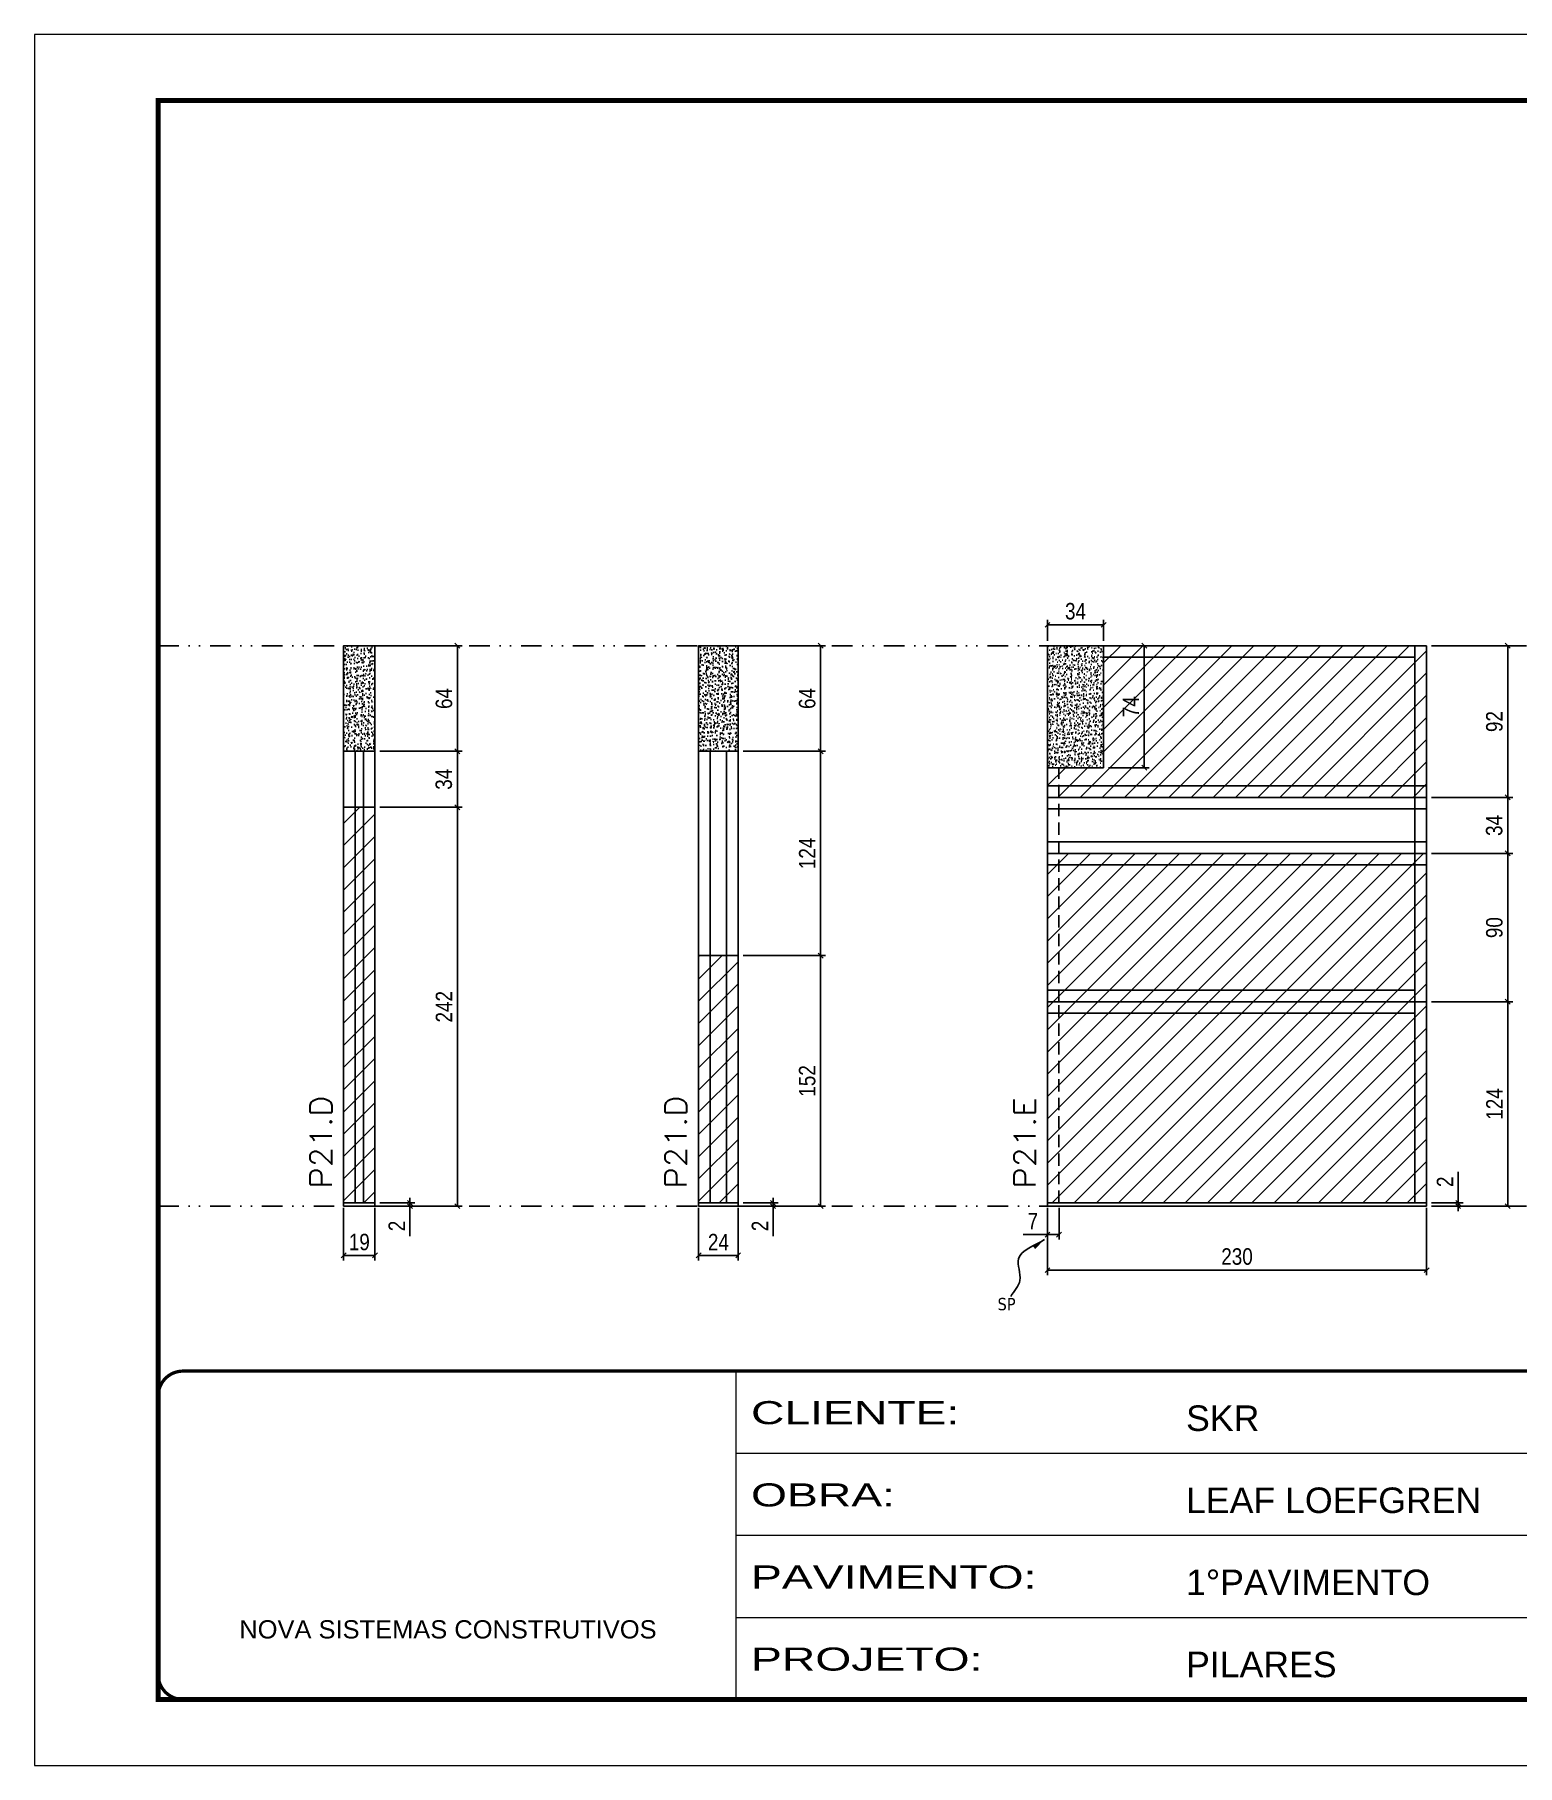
# Model space of a CAD drawing. Extents: x 14400 to 27878, y -21631 to 6985.
# Drawn here: x 15998 to 16898, y -4402 to -3352 of the extents above; entities that cross this region are included whole.
import ezdxf

# ---------------------------------------------------------------- set-up
doc = ezdxf.new("R2010")
doc.units = 0
for name, pattern in [('CONTINUO', [0]), ('DASHED', [0.75, 0.5, -0.25]), ('DIVIDE2', [0.625, 0.25, -0.125, 0, -0.125, 0, -0.125]), ('HIDDEN', [0.375, 0.25, -0.125])]:
    doc.linetypes.add(name, pattern=pattern)
for name, color, linetype in [('COTA', 241, 'Continuous'), ('Nível', 160, 'Continuous'), ('Painéis', 200, 'Continuous'), ('SARR_2.2x7', 40, 'Continuous'), ('Sarrafo de Pressão', 42, 'HIDDEN'), ('texto', 7, 'Continuous')]:
    doc.layers.add(name, color=color, linetype=linetype)
for name, color, linetype, lineweight in [('Folhas', 255, 'Continuous', 9), ('Hachura', 251, 'Continuous', 9), ('SARRAFO DE PRESSAO', 251, 'DASHED', 9), ('Texto Seção', 7, 'Continuous', 15)]:
    doc.layers.add(name, color=color, linetype=linetype, lineweight=lineweight)
doc.styles.add('ARIAL', font='arial.ttf')
doc.styles.add('COTA TECNICA', font='techl___.ttf', dxfattribs={"height": 10})
doc.styles.add('COTA TECNICA-50', font='techl___.ttf', dxfattribs={"height": 10})
doc.styles.add('REGUA-120', font='ROMANS.shx', dxfattribs={"height": 15})
doc.styles.get("Standard").update_dxf_attribs({"font": 'arial.ttf'})
doc.styles.add('Tecnologia', font='')
doc.styles.get('Tecnologia').set_extended_font_data('Forgotten Futurist')
doc.dimstyles.new('COTA PAINEL-50', dxfattribs={"dimtxt": 10, "dimasz": 3, "dimexe": 3, "dimexo": 3, "dimgap": 3, "dimtad": 1, "dimdec": 1, "dimzin": 12, "dimdsep": 46, "dimtxsty": 'COTA TECNICA-50', "dimblk1": 'OBLIQUE', "dimblk2": 'OBLIQUE', "dimsah": 1, "dimcen": 0.9, "dimclrd": 4, "dimclre": 4, "dimclrt": 240, "dimadec": 1, "dimazin": 3, "dimtfac": 1, "dimtdec": 1, "dimtmove": 0, "dimatfit": 3, "dimfxl": 1, "dimtolj": 1, "dimtzin": 12, "dimarcsym": 0})
doc.dimstyles.new('PAINEL', dxfattribs={"dimtxt": 10, "dimasz": 3, "dimexe": 3, "dimexo": 3, "dimgap": 3, "dimtad": 1, "dimdec": 1, "dimzin": 12, "dimdsep": 46, "dimtxsty": 'COTA TECNICA', "dimblk1": 'OBLIQUE', "dimblk2": 'OBLIQUE', "dimsah": 1, "dimcen": 0.9, "dimclrd": 4, "dimclre": 4, "dimclrt": 240, "dimadec": 1, "dimazin": 3, "dimtfac": 1, "dimtdec": 1, "dimtmove": 0, "dimatfit": 3, "dimfxl": 1, "dimtolj": 1, "dimtzin": 12, "dimarcsym": 0})
doc.dimstyles.get("Standard").update_dxf_attribs({"dimtxt": 0.18, "dimasz": 0.18, "dimexe": 0.18, "dimexo": 0.0625, "dimgap": 0.09, "dimtad": 0, "dimtih": 1, "dimtoh": 1, "dimdec": 4, "dimzin": 0, "dimdsep": 46, "dimtxsty": 'Standard', "dimcen": 0.09, "dimadec": 0, "dimazin": 0, "dimtfac": 1, "dimtdec": 4, "dimtofl": 0, "dimtmove": 0, "dimatfit": 3, "dimfxl": 1, "dimtolj": 1, "dimtzin": 0, "dimarcsym": 0})

# ---------------------------------------------------------------- blocks, each defined once
blk = doc.blocks.new('9999999999')
at = {"color": 30, "linetype": 'CONTINUO'}
for p, q in [((98564.6, 34230.2), (98564.6, 34429.4)), ((98564.6, 34379.6), (99584, 34379.6)), ((98564.6, 34329.8), (99488, 34329.8)), ((98564.6, 34280), (99488, 34280))]:
    blk.add_line(p, q, dxfattribs=at)
at = {"color": 30, "linetype": 'CONTINUO', "const_width": 2}
blk.add_lwpolyline([(99584, 34230.2), (99584, 34414.4, 0.414214), (99569, 34429.4), (98229, 34429.4, 0.414214), (98214, 34414.4), (98214, 34245.2, 0.414214), (98229, 34230.2), (99584, 34230.2)], format="xyb", dxfattribs=at)
at = {"layer": 'Folhas'}
blk.add_lwpolyline([(98139, 34190.2), (99624, 34190.2), (99624, 35240.2), (98139, 35240.2)], close=True, dxfattribs=at)
at = {"layer": 'Folhas', "color": 30, "const_width": 3}
blk.add_lwpolyline([(98214, 34230.2), (99584, 34230.2), (99584, 35200.2), (98214, 35200.2)], close=True, dxfattribs=at)
at = {"color": 7, "linetype": 'Continuous', "ltscale": 5, "style": 'ARIAL'}
for s, height, p in [('SKR', 15.48, (98837.7, 34393.1)), ('LEAF LOEFGREN', 15.483, (98837.7, 34343.3)), ('1°PAVIMENTO', 15.483, (98837.7, 34293.5)), ('NOVA SISTEMAS CONSTRUTIVOS', 11.059, (98263.2, 34267.2)), ('PILARES', 15.48, (98837.7, 34243.7))]:
    blk.add_text(s, height=height, dxfattribs=at).set_placement(p)
at = {"layer": 'Folhas', "color": 7, "style": 'Tecnologia', "width": 1.5}
for s, p in [('CLIENTE:', (98573.7, 34397.2)), ('OBRA:', (98573.7, 34347.3)), ('PAVIMENTO:', (98573.7, 34297.5)), ('PROJETO:', (98573.7, 34247.7))]:
    blk.add_text(s, height=14, dxfattribs=at).set_placement(p)
blk = doc.blocks.new('_Oblique')
at = {"color": 0, "linetype": 'ByBlock', "lineweight": -2}
blk.add_line((-0.5, -0.5), (0.5, 0.5), dxfattribs=at)
blk = doc.blocks.new('*D1220')
at = {"layer": 'COTA', "color": 4, "lineweight": -2, "transparency": 16777216}
for p, q in [((16401.4, -4064.2), (16401.4, -4096.1)), ((16425.4, -4064.2), (16425.4, -4096.1)), ((16401.4, -4093.1), (16425.4, -4093.1))]:
    blk.add_line(p, q, dxfattribs=at)
at = {"layer": 'Defpoints', "color": 0, "transparency": 16777216}
for p in [(16401.4, -4061.2), (16425.4, -4061.2), (16425.4, -4093.1)]:
    blk.add_point(p, dxfattribs=at)
at = {"layer": 'COTA', "color": 4, "lineweight": -2, "transparency": 16777216, "xscale": 3, "yscale": 3, "zscale": 3, "rotation": 180}
blk.add_blockref('_Oblique', (16401.4, -4093.1), dxfattribs=at)
at = {"layer": 'COTA', "color": 4, "lineweight": -2, "transparency": 16777216, "xscale": 3, "yscale": 3, "zscale": 3}
blk.add_blockref('_Oblique', (16425.4, -4093.1), dxfattribs=at)
at = {"layer": 'COTA', "color": 240, "transparency": 16777216, "insert": (16413.4, -4085), "char_height": 10, "attachment_point": 5, "style": 'COTA TECNICA'}
blk.add_mtext('\\A1;24', dxfattribs=at)
blk = doc.blocks.new('*D1221')
at = {"layer": 'COTA', "color": 4, "lineweight": -2, "transparency": 16777216}
for p, q in [((16428.4, -4061.2), (16449.6, -4061.2)), ((16428.4, -4063.2), (16449.6, -4063.2)), ((16446.6, -4061.2), (16446.6, -4058.2)), ((16446.6, -4061.2), (16446.6, -4063.2)), ((16446.6, -4063.2), (16446.6, -4081.3))]:
    blk.add_line(p, q, dxfattribs=at)
at = {"layer": 'Defpoints', "color": 0, "transparency": 16777216}
for p in [(16425.4, -4061.2), (16425.4, -4063.2), (16446.6, -4061.2)]:
    blk.add_point(p, dxfattribs=at)
at = {"layer": 'COTA', "color": 4, "lineweight": -2, "transparency": 16777216, "xscale": 3, "yscale": 3, "zscale": 3}
for p, rotation in [((16446.6, -4061.2), 270), ((16446.6, -4063.2), 90)]:
    blk.add_blockref('_Oblique', p, dxfattribs=dict(at, rotation=rotation))
at = {"layer": 'COTA', "color": 240, "transparency": 16777216, "insert": (16438.6, -4075.2), "char_height": 10, "attachment_point": 5, "rotation": 90, "style": 'COTA TECNICA-50'}
blk.add_mtext('\\A1;2', dxfattribs=at)
blk = doc.blocks.new('*D1238')
at = {"layer": 'COTA', "color": 4, "linetype": 'ByBlock', "lineweight": -2, "transparency": 16777216}
for p, q in [((16428.4, -3723.2), (16478.4, -3723.2)), ((16475.4, -3723.2), (16475.4, -3787.2)), ((16428.4, -3787.2), (16478.4, -3787.2))]:
    blk.add_line(p, q, dxfattribs=at)
at = {"layer": 'Defpoints', "color": 0, "linetype": 'ByBlock', "transparency": 16777216}
for p in [(16425.4, -3723.2), (16425.4, -3787.2), (16475.4, -3787.2)]:
    blk.add_point(p, dxfattribs=at)
at = {"layer": 'COTA', "color": 4, "linetype": 'ByBlock', "lineweight": -2, "transparency": 16777216, "xscale": 3, "yscale": 3, "zscale": 3}
for p, rotation in [((16475.4, -3723.2), 90), ((16475.4, -3787.2), 270)]:
    blk.add_blockref('_Oblique', p, dxfattribs=dict(at, rotation=rotation))
at = {"layer": 'COTA', "color": 240, "linetype": 'ByBlock', "transparency": 16777216, "insert": (16467.3, -3755.2), "char_height": 10, "attachment_point": 5, "rotation": 90, "style": 'COTA TECNICA'}
blk.add_mtext('\\A1;64', dxfattribs=at)
blk = doc.blocks.new('*D1222')
at = {"layer": 'COTA', "color": 4, "lineweight": -2, "transparency": 16777216}
for p, q in [((16186, -4064.2), (16186, -4096.1)), ((16205, -4064.2), (16205, -4096.1)), ((16186, -4093.1), (16205, -4093.1))]:
    blk.add_line(p, q, dxfattribs=at)
at = {"layer": 'Defpoints', "color": 0, "transparency": 16777216}
for p in [(16186, -4061.2), (16205, -4061.2), (16205, -4093.1)]:
    blk.add_point(p, dxfattribs=at)
at = {"layer": 'COTA', "color": 4, "lineweight": -2, "transparency": 16777216, "xscale": 3, "yscale": 3, "zscale": 3, "rotation": 180}
blk.add_blockref('_Oblique', (16186, -4093.1), dxfattribs=at)
at = {"layer": 'COTA', "color": 4, "lineweight": -2, "transparency": 16777216, "xscale": 3, "yscale": 3, "zscale": 3}
blk.add_blockref('_Oblique', (16205, -4093.1), dxfattribs=at)
at = {"layer": 'COTA', "color": 240, "transparency": 16777216, "insert": (16195.5, -4085), "char_height": 10, "attachment_point": 5, "style": 'COTA TECNICA'}
blk.add_mtext('\\A1;19', dxfattribs=at)
blk = doc.blocks.new('*D1223')
at = {"layer": 'COTA', "color": 4, "lineweight": -2, "transparency": 16777216}
for p, q in [((16208, -4061.2), (16229.2, -4061.2)), ((16208, -4063.2), (16229.2, -4063.2)), ((16226.2, -4061.2), (16226.2, -4058.2)), ((16226.2, -4061.2), (16226.2, -4063.2)), ((16226.2, -4063.2), (16226.2, -4081.3))]:
    blk.add_line(p, q, dxfattribs=at)
at = {"layer": 'Defpoints', "color": 0, "transparency": 16777216}
for p in [(16205, -4061.2), (16205, -4063.2), (16226.2, -4061.2)]:
    blk.add_point(p, dxfattribs=at)
at = {"layer": 'COTA', "color": 4, "lineweight": -2, "transparency": 16777216, "xscale": 3, "yscale": 3, "zscale": 3}
for p, rotation in [((16226.2, -4061.2), 270), ((16226.2, -4063.2), 90)]:
    blk.add_blockref('_Oblique', p, dxfattribs=dict(at, rotation=rotation))
at = {"layer": 'COTA', "color": 240, "transparency": 16777216, "insert": (16218.2, -4075.2), "char_height": 10, "attachment_point": 5, "rotation": 90, "style": 'COTA TECNICA-50'}
blk.add_mtext('\\A1;2', dxfattribs=at)
blk = doc.blocks.new('*D1224')
at = {"layer": 'COTA', "color": 4, "lineweight": -2, "transparency": 16777216}
for p, q in [((16613.1, -4064.2), (16613.1, -4105)), ((16843.1, -4064.2), (16843.1, -4105)), ((16613.1, -4102), (16843.1, -4102))]:
    blk.add_line(p, q, dxfattribs=at)
at = {"layer": 'Defpoints', "color": 0, "transparency": 16777216}
for p in [(16613.1, -4061.2), (16843.1, -4061.2), (16843.1, -4102)]:
    blk.add_point(p, dxfattribs=at)
at = {"layer": 'COTA', "color": 4, "lineweight": -2, "transparency": 16777216, "xscale": 3, "yscale": 3, "zscale": 3, "rotation": 180}
blk.add_blockref('_Oblique', (16613.1, -4102), dxfattribs=at)
at = {"layer": 'COTA', "color": 4, "lineweight": -2, "transparency": 16777216, "xscale": 3, "yscale": 3, "zscale": 3}
blk.add_blockref('_Oblique', (16843.1, -4102), dxfattribs=at)
at = {"layer": 'COTA', "color": 240, "transparency": 16777216, "insert": (16728.1, -4093.8), "char_height": 10, "attachment_point": 5, "style": 'COTA TECNICA'}
blk.add_mtext('\\A1;230', dxfattribs=at)
blk = doc.blocks.new('*D1225')
at = {"layer": 'COTA', "color": 4, "lineweight": -2, "transparency": 16777216}
for p, q in [((16613.1, -4066.2), (16613.1, -4083.4)), ((16620.1, -4064.2), (16620.1, -4083.4)), ((16613.1, -4080.4), (16598.3, -4080.4)), ((16620.1, -4080.4), (16613.1, -4080.4))]:
    blk.add_line(p, q, dxfattribs=at)
at = {"layer": 'Defpoints', "color": 0, "transparency": 16777216}
for p in [(16613.1, -4063.2), (16620.1, -4061.2), (16613.1, -4080.4)]:
    blk.add_point(p, dxfattribs=at)
at = {"layer": 'COTA', "color": 4, "lineweight": -2, "transparency": 16777216, "xscale": 3, "yscale": 3, "zscale": 3, "rotation": 180}
blk.add_blockref('_Oblique', (16613.1, -4080.4), dxfattribs=at)
at = {"layer": 'COTA', "color": 4, "lineweight": -2, "transparency": 16777216, "xscale": 3, "yscale": 3, "zscale": 3}
blk.add_blockref('_Oblique', (16620.1, -4080.4), dxfattribs=at)
at = {"layer": 'COTA', "color": 240, "transparency": 16777216, "insert": (16604.2, -4072.3), "char_height": 10, "attachment_point": 5, "style": 'COTA TECNICA-50'}
blk.add_mtext('\\A1;7', dxfattribs=at)
blk = doc.blocks.new('*D1226')
at = {"layer": 'COTA', "color": 4, "lineweight": -2, "transparency": 16777216}
for p, q in [((16862.3, -4061.2), (16862.3, -4042.4)), ((16846.1, -4061.2), (16865.3, -4061.2)), ((16846.1, -4063.2), (16865.3, -4063.2)), ((16862.3, -4063.2), (16862.3, -4061.2)), ((16862.3, -4063.2), (16862.3, -4066.2))]:
    blk.add_line(p, q, dxfattribs=at)
at = {"layer": 'Defpoints', "color": 0, "transparency": 16777216}
for p in [(16843.1, -4061.2), (16843.1, -4063.2), (16862.3, -4063.2)]:
    blk.add_point(p, dxfattribs=at)
at = {"layer": 'COTA', "color": 4, "lineweight": -2, "transparency": 16777216, "xscale": 3, "yscale": 3, "zscale": 3}
for p, rotation in [((16862.3, -4061.2), 270), ((16862.3, -4063.2), 90)]:
    blk.add_blockref('_Oblique', p, dxfattribs=dict(at, rotation=rotation))
at = {"layer": 'COTA', "color": 240, "transparency": 16777216, "insert": (16854.3, -4048.4), "char_height": 10, "attachment_point": 5, "rotation": 90, "style": 'COTA TECNICA-50'}
blk.add_mtext('\\A1;2', dxfattribs=at)
blk = doc.blocks.new('*D1239')
at = {"layer": 'COTA', "color": 4, "lineweight": -2, "transparency": 16777216}
for p, q in [((16650.1, -3723.2), (16674.8, -3723.2)), ((16671.8, -3723.2), (16671.8, -3797.2)), ((16650.1, -3797.2), (16674.8, -3797.2))]:
    blk.add_line(p, q, dxfattribs=at)
at = {"layer": 'Defpoints', "color": 0, "transparency": 16777216}
for p in [(16647.1, -3723.2), (16647.1, -3797.2), (16671.8, -3797.2)]:
    blk.add_point(p, dxfattribs=at)
at = {"layer": 'COTA', "color": 4, "lineweight": -2, "transparency": 16777216, "xscale": 3, "yscale": 3, "zscale": 3}
for p, rotation in [((16671.8, -3723.2), 90), ((16671.8, -3797.2), 270)]:
    blk.add_blockref('_Oblique', p, dxfattribs=dict(at, rotation=rotation))
at = {"layer": 'COTA', "color": 240, "transparency": 16777216, "insert": (16663.7, -3760.2), "char_height": 10, "attachment_point": 5, "rotation": 90, "style": 'COTA TECNICA'}
blk.add_mtext('\\A1;74', dxfattribs=at)
blk = doc.blocks.new('*D1240')
at = {"layer": 'COTA', "color": 4, "lineweight": -2, "transparency": 16777216}
for p, q in [((16613.1, -3720.2), (16613.1, -3707.5)), ((16647.1, -3710.5), (16613.1, -3710.5)), ((16647.1, -3720.2), (16647.1, -3707.5))]:
    blk.add_line(p, q, dxfattribs=at)
at = {"layer": 'Defpoints', "color": 0, "transparency": 16777216}
for p in [(16613.1, -3710.5), (16613.1, -3723.2), (16647.1, -3723.2)]:
    blk.add_point(p, dxfattribs=at)
at = {"layer": 'COTA', "color": 4, "lineweight": -2, "transparency": 16777216, "xscale": 3, "yscale": 3, "zscale": 3, "rotation": 180}
blk.add_blockref('_Oblique', (16613.1, -3710.5), dxfattribs=at)
at = {"layer": 'COTA', "color": 4, "lineweight": -2, "transparency": 16777216, "xscale": 3, "yscale": 3, "zscale": 3}
blk.add_blockref('_Oblique', (16647.1, -3710.5), dxfattribs=at)
at = {"layer": 'COTA', "color": 240, "transparency": 16777216, "insert": (16630.1, -3702.3), "char_height": 10, "attachment_point": 5, "style": 'COTA TECNICA'}
blk.add_mtext('\\A1;34', dxfattribs=at)
blk = doc.blocks.new('*D1241')
at = {"layer": 'COTA', "color": 4, "lineweight": -2, "transparency": 16777216}
for p, q in [((16846.1, -3939.2), (16895.4, -3939.2)), ((16892.4, -4063.2), (16892.4, -3939.2)), ((16846.1, -4063.2), (16895.4, -4063.2))]:
    blk.add_line(p, q, dxfattribs=at)
at = {"layer": 'Defpoints', "color": 0, "transparency": 16777216}
for p in [(16843.1, -3939.2), (16892.4, -3939.2), (16843.1, -4063.2)]:
    blk.add_point(p, dxfattribs=at)
at = {"layer": 'COTA', "color": 4, "lineweight": -2, "transparency": 16777216, "xscale": 3, "yscale": 3, "zscale": 3}
for p, rotation in [((16892.4, -3939.2), 90), ((16892.4, -4063.2), 270)]:
    blk.add_blockref('_Oblique', p, dxfattribs=dict(at, rotation=rotation))
at = {"layer": 'COTA', "color": 240, "transparency": 16777216, "insert": (16884.3, -4001.2), "char_height": 10, "attachment_point": 5, "rotation": 90, "style": 'COTA TECNICA'}
blk.add_mtext('\\A1;124', dxfattribs=at)
blk = doc.blocks.new('*D1227')
at = {"layer": 'COTA', "color": 4, "lineweight": -2, "transparency": 16777216}
for p, q in [((16428.4, -3911.2), (16478.4, -3911.2)), ((16475.4, -4063.2), (16475.4, -3911.2)), ((16428.4, -4063.2), (16478.4, -4063.2))]:
    blk.add_line(p, q, dxfattribs=at)
at = {"layer": 'Defpoints', "color": 0, "transparency": 16777216}
for p in [(16425.4, -3911.2), (16475.4, -3911.2), (16425.4, -4063.2)]:
    blk.add_point(p, dxfattribs=at)
at = {"layer": 'COTA', "color": 4, "lineweight": -2, "transparency": 16777216, "xscale": 3, "yscale": 3, "zscale": 3}
for p, rotation in [((16475.4, -3911.2), 90), ((16475.4, -4063.2), 270)]:
    blk.add_blockref('_Oblique', p, dxfattribs=dict(at, rotation=rotation))
at = {"layer": 'COTA', "color": 240, "transparency": 16777216, "insert": (16467.3, -3987.2), "char_height": 10, "attachment_point": 5, "rotation": 90, "style": 'COTA TECNICA-50'}
blk.add_mtext('\\A1;152', dxfattribs=at)
blk = doc.blocks.new('*D1252')
at = {"layer": 'COTA', "color": 4, "lineweight": -2, "transparency": 16777216}
for p, q in [((16208, -3723.2), (16258, -3723.2)), ((16255, -3723.2), (16255, -3787.2)), ((16208, -3787.2), (16258, -3787.2))]:
    blk.add_line(p, q, dxfattribs=at)
at = {"layer": 'Defpoints', "color": 0, "transparency": 16777216}
for p in [(16205, -3723.2), (16205, -3787.2), (16255, -3787.2)]:
    blk.add_point(p, dxfattribs=at)
at = {"layer": 'COTA', "color": 4, "lineweight": -2, "transparency": 16777216, "xscale": 3, "yscale": 3, "zscale": 3}
for p, rotation in [((16255, -3723.2), 90), ((16255, -3787.2), 270)]:
    blk.add_blockref('_Oblique', p, dxfattribs=dict(at, rotation=rotation))
at = {"layer": 'COTA', "color": 240, "transparency": 16777216, "insert": (16246.9, -3755.2), "char_height": 10, "attachment_point": 5, "rotation": 90, "style": 'COTA TECNICA'}
blk.add_mtext('\\A1;64', dxfattribs=at)
blk = doc.blocks.new('*D1253')
at = {"layer": 'COTA', "color": 4, "lineweight": -2, "transparency": 16777216}
for p, q in [((16846.1, -3723.2), (16895.4, -3723.2)), ((16892.4, -3815.2), (16892.4, -3723.2)), ((16846.1, -3815.2), (16895.4, -3815.2))]:
    blk.add_line(p, q, dxfattribs=at)
at = {"layer": 'Defpoints', "color": 0, "transparency": 16777216}
for p in [(16843.1, -3723.2), (16892.4, -3723.2), (16843.1, -3815.2)]:
    blk.add_point(p, dxfattribs=at)
at = {"layer": 'COTA', "color": 4, "lineweight": -2, "transparency": 16777216, "xscale": 3, "yscale": 3, "zscale": 3}
for p, rotation in [((16892.4, -3723.2), 90), ((16892.4, -3815.2), 270)]:
    blk.add_blockref('_Oblique', p, dxfattribs=dict(at, rotation=rotation))
at = {"layer": 'COTA', "color": 240, "transparency": 16777216, "insert": (16884.3, -3769.2), "char_height": 10, "attachment_point": 5, "rotation": 90, "style": 'COTA TECNICA'}
blk.add_mtext('\\A1;92', dxfattribs=at)
blk = doc.blocks.new('*D1340')
at = {"layer": 'COTA', "color": 4, "lineweight": -2, "transparency": 16777216}
for p, q in [((16208, -3821.2), (16258, -3821.2)), ((16255, -3821.2), (16255, -4063.2)), ((16208, -4063.2), (16258, -4063.2))]:
    blk.add_line(p, q, dxfattribs=at)
at = {"layer": 'Defpoints', "color": 0, "transparency": 16777216}
for p in [(16205, -3821.2), (16205, -4063.2), (16255, -4063.2)]:
    blk.add_point(p, dxfattribs=at)
at = {"layer": 'COTA', "color": 4, "lineweight": -2, "transparency": 16777216, "xscale": 3, "yscale": 3, "zscale": 3}
for p, rotation in [((16255, -3821.2), 90), ((16255, -4063.2), 270)]:
    blk.add_blockref('_Oblique', p, dxfattribs=dict(at, rotation=rotation))
at = {"layer": 'COTA', "color": 240, "transparency": 16777216, "insert": (16246.9, -3942.2), "char_height": 10, "attachment_point": 5, "rotation": 90, "style": 'COTA TECNICA'}
blk.add_mtext('\\A1;242', dxfattribs=at)
blk = doc.blocks.new('*D1341')
at = {"layer": 'COTA', "color": 4, "lineweight": -2, "transparency": 16777216}
for p, q in [((16428.4, -3787.2), (16478.4, -3787.2)), ((16475.4, -3911.2), (16475.4, -3787.2)), ((16428.4, -3911.2), (16478.4, -3911.2))]:
    blk.add_line(p, q, dxfattribs=at)
at = {"layer": 'Defpoints', "color": 0, "transparency": 16777216}
for p in [(16425.4, -3787.2), (16475.4, -3787.2), (16425.4, -3911.2)]:
    blk.add_point(p, dxfattribs=at)
at = {"layer": 'COTA', "color": 4, "lineweight": -2, "transparency": 16777216, "xscale": 3, "yscale": 3, "zscale": 3}
for p, rotation in [((16475.4, -3787.2), 90), ((16475.4, -3911.2), 270)]:
    blk.add_blockref('_Oblique', p, dxfattribs=dict(at, rotation=rotation))
at = {"layer": 'COTA', "color": 240, "transparency": 16777216, "insert": (16467.3, -3849.2), "char_height": 10, "attachment_point": 5, "rotation": 90, "style": 'COTA TECNICA'}
blk.add_mtext('\\A1;124', dxfattribs=at)
blk = doc.blocks.new('*D1344')
at = {"layer": 'COTA', "color": 4, "lineweight": -2, "transparency": 16777216}
for p, q in [((16846.1, -3849.2), (16895.4, -3849.2)), ((16892.4, -3849.2), (16892.4, -3939.2)), ((16846.1, -3939.2), (16895.4, -3939.2))]:
    blk.add_line(p, q, dxfattribs=at)
at = {"layer": 'Defpoints', "color": 0, "transparency": 16777216}
for p in [(16843.1, -3849.2), (16843.1, -3939.2), (16892.4, -3939.2)]:
    blk.add_point(p, dxfattribs=at)
at = {"layer": 'COTA', "color": 4, "lineweight": -2, "transparency": 16777216, "xscale": 3, "yscale": 3, "zscale": 3}
for p, rotation in [((16892.4, -3849.2), 90), ((16892.4, -3939.2), 270)]:
    blk.add_blockref('_Oblique', p, dxfattribs=dict(at, rotation=rotation))
at = {"layer": 'COTA', "color": 240, "transparency": 16777216, "insert": (16884.3, -3894.2), "char_height": 10, "attachment_point": 5, "rotation": 90, "style": 'COTA TECNICA'}
blk.add_mtext('\\A1;90', dxfattribs=at)
blk = doc.blocks.new('*D4521')
at = {"layer": 'COTA', "color": 4, "lineweight": -2, "transparency": 16777216}
for p, q in [((16208, -3787.2), (16258, -3787.2)), ((16255, -3821.2), (16255, -3787.2)), ((16208, -3821.2), (16258, -3821.2))]:
    blk.add_line(p, q, dxfattribs=at)
at = {"layer": 'Defpoints', "color": 0, "transparency": 16777216}
for p in [(16205, -3787.2), (16255, -3787.2), (16205, -3821.2)]:
    blk.add_point(p, dxfattribs=at)
at = {"layer": 'COTA', "color": 4, "lineweight": -2, "transparency": 16777216, "xscale": 3, "yscale": 3, "zscale": 3}
for p, rotation in [((16255, -3787.2), 90), ((16255, -3821.2), 270)]:
    blk.add_blockref('_Oblique', p, dxfattribs=dict(at, rotation=rotation))
at = {"layer": 'COTA', "color": 240, "transparency": 16777216, "insert": (16246.8, -3804.2), "char_height": 10, "attachment_point": 5, "rotation": 90, "style": 'COTA TECNICA'}
blk.add_mtext('\\A1;34', dxfattribs=at)
blk = doc.blocks.new('*D4523')
at = {"layer": 'COTA', "color": 4, "lineweight": -2, "transparency": 16777216}
for p, q in [((16846.1, -3815.2), (16895.4, -3815.2)), ((16892.4, -3849.2), (16892.4, -3815.2)), ((16846.1, -3849.2), (16895.4, -3849.2))]:
    blk.add_line(p, q, dxfattribs=at)
at = {"layer": 'Defpoints', "color": 0, "transparency": 16777216}
for p in [(16843.1, -3815.2), (16892.4, -3815.2), (16843.1, -3849.2)]:
    blk.add_point(p, dxfattribs=at)
at = {"layer": 'COTA', "color": 4, "lineweight": -2, "transparency": 16777216, "xscale": 3, "yscale": 3, "zscale": 3}
for p, rotation in [((16892.4, -3815.2), 90), ((16892.4, -3849.2), 270)]:
    blk.add_blockref('_Oblique', p, dxfattribs=dict(at, rotation=rotation))
at = {"layer": 'COTA', "color": 240, "transparency": 16777216, "insert": (16884.2, -3832.2), "char_height": 10, "attachment_point": 5, "rotation": 90, "style": 'COTA TECNICA'}
blk.add_mtext('\\A1;34', dxfattribs=at)

msp = doc.modelspace()

# ---------------------------------------------------------------- hatches: boundary and pattern name
at = {"layer": 'COTA'}
h = msp.add_hatch(dxfattribs=at)
h.set_pattern_fill('AR-CONC', color=256, scale=0.03)
h.set_pattern_definition([(50, (-3170, 1272.575), (5.4655401, -0.4781726), [0.5715, -6.2865]), (355, (-3170, 1272.575), (-1.0573026, 5.7317054), [0.4572, -5.0292175]), (100.451445, (-3169.5445, 1272.535), (4.4082374, 5.2535326), [0.4857003, -5.3427073]), (46.1842, (-3170, 1274.099), (8.1323712, -1.2612698), [0.85725, -9.42975]), (96.635558, (-3169.322, 1273.994), (7.122124, 7.4227837), [0.7285507, -8.0140682]), (351.18415, (-3170, 1274.099), (7.122124, 7.4227837), [0.685799, -7.543792]), (21, (-3169.238, 1273.718), (4.5484317, -3.0679559), [0.5715, -6.2865]), (326, (-3169.238, 1273.718), (1.8540609, 5.525639), [0.4572, -5.0292]), (71.451445, (-3168.859, 1273.4624), (6.4024926, 2.457683), [0.4857003, -5.3426981]), (37.5, (-3170, 1272.5751), (0.0926581, 2.53665117), [0, -4.96824, 0, -5.1054, 0, -5.04825]), (7.5, (-3170, 1272.575), (2.00458988, 3.00541724), [0, -2.91084, 0, -4.85394, 0, -1.92405]), (327.5, (-3171.6993, 1272.5751), (4.06771786, -0.17186232), [0, -1.905, 0, -5.9436, 0, -7.8867]), (317.5, (-3172.4613, 1272.575), (4.44387544, 0.7627947), [0, -2.4765, 0, -3.94716, 0, -5.6007])])
h.paths.add_polyline_path([(16205, -3723.17), (16186, -3723.17), (16186, -3787.17), (16205, -3787.17)])
h = msp.add_hatch(dxfattribs=at)
h.set_pattern_fill('AR-CONC', color=256, scale=0.03)
h.paths.add_polyline_path([(16425.38, -3723.17), (16401.38, -3723.17), (16401.38, -3787.19), (16425.38, -3787.19)])
h = msp.add_hatch(dxfattribs=at)
h.set_pattern_fill('AR-CONC', color=256, scale=0.03)
h.set_pattern_definition([(50, (-430.349, -1144.575), (5.4655401, -0.4781726), [0.5715, -6.2865]), (355, (-430.349, -1144.575), (-1.0573026, 5.7317054), [0.4572, -5.0292175]), (100.451445, (-429.8933, -1144.615), (4.4082374, 5.2535326), [0.4857003, -5.3427073]), (46.1842, (-430.349, -1143.051), (8.1323712, -1.2612698), [0.85725, -9.42975]), (96.63556, (-429.671, -1143.156), (7.122124, 7.4227837), [0.7285507, -8.0140682]), (351.18415, (-430.349, -1143.051), (7.122124, 7.4227837), [0.685799, -7.543792]), (21, (-429.587, -1143.432), (4.5484317, -3.067956), [0.5715, -6.2865]), (326, (-429.587, -1143.432), (1.8540609, 5.525639), [0.4572, -5.0292]), (71.451445, (-429.208, -1143.688), (6.4024926, 2.457683), [0.4857003, -5.3426981]), (37.5, (-430.3488, -1144.5751), (0.0926581, 2.53665117), [0, -4.96824, 0, -5.1054, 0, -5.04825]), (7.5, (-430.3488, -1144.575), (2.00458988, 3.00541724), [0, -2.91084, 0, -4.85394, 0, -1.92405]), (327.5, (-432.048, -1144.5751), (4.06771786, -0.17186232), [0, -1.905, 0, -5.9436, 0, -7.8867]), (317.5, (-432.81, -1144.575), (4.44387544, 0.7627947), [0, -2.4765, 0, -3.94716, 0, -5.6007])])
h.paths.add_polyline_path([(16647.05, -3723.17), (16613.05, -3723.17), (16613.05, -3797.17), (16647.05, -3797.17)])
at = {"layer": 'Hachura', "linetype": 'ByBlock'}
h = msp.add_hatch(dxfattribs=at)
h.set_pattern_fill('ANSI31', color=256, scale=3)
h.paths.add_polyline_path([(16186, -4061.17), (16205, -4061.17), (16205, -3821.17), (16186, -3821.17)])
h.paths.add_polyline_path([(16613.05, -3939.17), (16613.05, -4061.17), (16843.05, -4061.17), (16843.05, -3939.17)])
h.paths.add_polyline_path([(16843.05, -3939.17), (16843.05, -3849.17), (16613.05, -3849.17), (16613.05, -3939.17)])
h.paths.add_polyline_path([(16647.05, -3723.17), (16647.05, -3797.17), (16613.05, -3797.17), (16613.05, -3815.17), (16843.05, -3815.17), (16843.05, -3723.17)])
h.paths.add_polyline_path([(17172.25, -3723.17), (17084.25, -3723.17), (17084.25, -3797.17), (17050.25, -3797.17), (17050.25, -3815.17), (17172.25, -3815.17)])
h.paths.add_polyline_path([(17245.75, -3723.17), (17172.25, -3723.17), (17172.25, -3815.17), (17310.25, -3815.17), (17310.25, -3797.17), (17245.75, -3797.17)])
h.paths.add_polyline_path([(17172.25, -3849.17), (17172.25, -3939.17), (17310.25, -3939.17), (17310.25, -3849.17)])
h.paths.add_polyline_path([(17172.25, -3939.17), (17172.25, -3849.17), (17050.25, -3849.17), (17050.25, -3939.17)])
h.paths.add_polyline_path([(17172.25, -3939.17), (17050.25, -3939.17), (17050.25, -4061.17), (17172.25, -4061.17)])
h.paths.add_polyline_path([(17310.25, -4061.17), (17310.25, -3939.17), (17172.25, -3939.17), (17172.25, -4061.17)])
h = msp.add_hatch(dxfattribs=at)
h.set_pattern_fill('ANSI31', color=256, scale=3)
h.paths.add_polyline_path([(16401.38, -4061.17), (16425.38, -4061.17), (16425.38, -3911.19), (16401.38, -3911.19)])

# ---------------------------------------------------------------- linework, layer by layer
at = {"layer": 'COTA'}
for p, q in [((16613.05, -3797.17), (16613.05, -3723.17)), ((16613.05, -3723.17), (16647.05, -3723.17))]:
    msp.add_line(p, q, dxfattribs=at)
msp.add_lwpolyline([(16186, -3787.17), (16205, -3787.17), (16205, -3723.17), (16186, -3723.17)], close=True, dxfattribs=at)
at = {"layer": 'COTA', "linetype": 'ByBlock'}
msp.add_lwpolyline([(16401.38, -3787.19), (16425.38, -3787.19), (16425.38, -3723.17), (16401.38, -3723.17)], close=True, dxfattribs=at)
at = {"layer": 'Nível', "color": 4, "linetype": 'DIVIDE2', "ltscale": 50}
for p, q in [((16073.47, -3723.17), (17443.47, -3723.17)), ((16073.47, -4063.17), (17443.47, -4063.17))]:
    msp.add_line(p, q, dxfattribs=at)
at = {"layer": 'Painéis'}
for p, q in [((16843.05, -3723.17), (16647.05, -3723.17)), ((16647.05, -3723.17), (16647.05, -3797.17)), ((16843.05, -4061.17), (16843.05, -3723.17)), ((16401.38, -3787.19), (16425.38, -3787.19)), ((16401.38, -3911.19), (16401.38, -3787.19)), ((16425.38, -3787.19), (16425.38, -3911.19)), ((16613.05, -3797.17), (16613.05, -4061.17)), ((16647.05, -3797.17), (16613.05, -3797.17)), ((16186, -3821.17), (16186, -4061.17)), ((16205, -3821.17), (16186, -3821.17)), ((16205, -3821.17), (16205, -4061.17)), ((16613.05, -3815.17), (16843.05, -3815.17)), ((16613.05, -3849.17), (16843.05, -3849.17)), ((16401.38, -3911.19), (16401.38, -4061.17)), ((16425.38, -3911.19), (16401.38, -3911.19)), ((16425.38, -3911.19), (16401.38, -3911.19)), ((16425.38, -3911.19), (16425.38, -4061.17)), ((16613.05, -3939.17), (16843.05, -3939.17)), ((16186, -4061.17), (16205, -4061.17)), ((16186, -4061.17), (16205, -4061.17)), ((16186, -4063.17), (16186, -4061.17)), ((16205, -4063.17), (16186, -4063.17)), ((16205, -4061.17), (16205, -4063.17)), ((16401.38, -4061.17), (16425.38, -4061.17)), ((16401.38, -4061.17), (16425.38, -4061.17)), ((16401.38, -4063.17), (16401.38, -4061.17)), ((16425.38, -4063.17), (16401.38, -4063.17)), ((16425.38, -4061.17), (16425.38, -4063.17))]:
    msp.add_line(p, q, dxfattribs=at)
for points in [[(16186, -3787.17), (16205, -3787.17), (16205, -3821.17), (16186, -3821.17)], [(16613.05, -4061.17), (16843.05, -4061.17), (16843.05, -4063.17), (16613.05, -4063.17)]]:
    msp.add_lwpolyline(points, close=True, dxfattribs=at)
at = {"layer": 'SARR_2.2x7'}
for p, q in [((16836.05, -3815.17), (16836.05, -3723.17)), ((16647.05, -3730.17), (16836.05, -3730.17)), ((16193, -3821.17), (16193, -3787.17)), ((16198, -3821.17), (16198, -3787.17)), ((16408.38, -3911.19), (16408.38, -3787.19)), ((16418.38, -3787.19), (16418.38, -3911.19)), ((16613.05, -3808.17), (16843.05, -3808.17)), ((16193, -3821.17), (16193, -4061.17)), ((16198, -3821.17), (16198, -4061.17)), ((16836.05, -3849.17), (16836.05, -3815.17)), ((16613.05, -3822.17), (16843.05, -3822.17)), ((16613.05, -3842.17), (16843.05, -3842.17)), ((16836.05, -3939.17), (16836.05, -3849.17)), ((16613.05, -3856.17), (16843.05, -3856.17)), ((16408.38, -3911.19), (16408.38, -4061.17)), ((16418.38, -3911.19), (16418.38, -4061.17)), ((16613.05, -3932.17), (16836.05, -3932.17)), ((16613.05, -3946.17), (16836.05, -3946.17)), ((16836.05, -4061.17), (16836.05, -3939.17))]:
    msp.add_line(p, q, dxfattribs=at)
at = {"layer": 'Sarrafo de Pressão', "ltscale": 30}
for p, q in [((16620.05, -3815.17), (16620.05, -3797.17)), ((16620.05, -3849.17), (16620.05, -3815.17)), ((16620.05, -3939.17), (16620.05, -3849.17)), ((16620.05, -4061.17), (16620.05, -3939.17))]:
    msp.add_line(p, q, dxfattribs=at)

# ---------------------------------------------------------------- block references
at = {"layer": 'SARRAFO DE PRESSAO', "color": 6, "linetype": 'ByBlock'}
msp.add_blockref('9999999999', (-82140.51, -38592.65), dxfattribs=at)

# ---------------------------------------------------------------- texts
at = {"layer": 'texto', "color": 0, "insert": (16588.27, -4122.66), "char_height": 7.5, "attachment_point": 5}
msp.add_mtext('{\\fTahoma|b0|i0|c0|p34;\\C4;SP}', dxfattribs=at)
at = {"layer": 'Texto Seção', "style": 'REGUA-120', "width": 1.1}
for s, p in [('P21.D', (16178.75, -4052.4)), ('P21.D', (16394.13, -4052.4)), ('P21.E', (16605.8, -4052.4))]:
    msp.add_text(s, height=13, rotation=90, dxfattribs=at).set_placement(p)

# ---------------------------------------------------------------- dimensions: what is measured, and where the dimension line sits
at = {"layer": 'COTA'}
for base, p1, p2, angle, dimstyle, picture, middle in [((16613.05, -3710.52), (16647.05, -3723.17), (16613.05, -3723.17), 180, 'PAINEL', '*D1240', (16630.05, -3702.3)), ((16254.99, -3787.17), (16205, -3723.17), (16205, -3787.17), 90, 'PAINEL', '*D1252', (16246.89, -3755.17)), ((16671.79, -3797.17), (16647.05, -3723.17), (16647.05, -3797.17), 90, 'PAINEL', '*D1239', (16663.72, -3760.17)), ((16892.42, -3723.17), (16843.05, -3815.17), (16843.05, -3723.17), 90, 'PAINEL', '*D1253', (16884.33, -3769.17)), ((16254.99, -3787.17), (16205, -3821.17), (16205, -3787.17), 90, 'PAINEL', '*D4521', (16246.77, -3804.17)), ((16475.37, -3787.19), (16425.38, -3911.19), (16425.38, -3787.19), 90, 'PAINEL', '*D1341', (16467.3, -3849.19)), ((16254.99, -4063.17), (16205, -3821.17), (16205, -4063.17), 90, 'PAINEL', '*D1340', (16246.92, -3942.17)), ((16892.42, -3815.17), (16843.05, -3849.17), (16843.05, -3815.17), 90, 'PAINEL', '*D4523', (16884.2, -3832.17)), ((16892.42, -3939.17), (16843.05, -3849.17), (16843.05, -3939.17), 90, 'PAINEL', '*D1344', (16884.29, -3894.17)), ((16475.37, -3911.19), (16425.38, -4063.17), (16425.38, -3911.19), 90, 'COTA PAINEL-50', '*D1227', (16467.26, -3987.18)), ((16892.42, -3939.17), (16843.05, -4063.17), (16843.05, -3939.17), 90, 'PAINEL', '*D1241', (16884.34, -4001.17)), ((16613.05, -4080.41), (16620.05, -4061.17), (16613.05, -4063.17), 180, 'COTA PAINEL-50', '*D1225', (16604.18, -4072.33))]:
    dim = msp.add_linear_dim(base=base, p1=p1, p2=p2, angle=angle, dimstyle=dimstyle, dxfattribs=at)
    dim.commit()
    dim.dimension.update_dxf_attribs({"geometry": picture, "text_midpoint": middle})
at = {"layer": 'COTA', "linetype": 'ByBlock'}
dim = msp.add_linear_dim(base=(16475.37, -3787.19), p1=(16425.38, -3723.17), p2=(16425.38, -3787.19), angle=90, dimstyle='PAINEL', dxfattribs=at)
dim.commit()
dim.dimension.update_dxf_attribs({"geometry": '*D1238', "text_midpoint": (16467.27, -3755.18)})
at = {"layer": 'COTA'}
for base, p1, p2, picture, middle in [((16862.31, -4063.17), (16843.05, -4061.17), (16843.05, -4063.17), '*D1226', (16862.31, -4048.42)), ((16226.19, -4061.17), (16205, -4063.17), (16205, -4061.17), '*D1223', (16226.19, -4075.22)), ((16446.58, -4061.17), (16425.38, -4063.17), (16425.38, -4061.17), '*D1221', (16446.58, -4075.22))]:
    dim = msp.add_linear_dim(base=base, p1=p1, p2=p2, angle=90, dimstyle='COTA PAINEL-50', dxfattribs=at)
    dim.commit()
    dim.dimension.update_dxf_attribs({"geometry": picture, "text_midpoint": middle, "dimtype": 160})
for base, p1, p2, picture, middle in [((16205, -4093.06), (16186, -4061.17), (16205, -4061.17), '*D1222', (16195.5, -4084.97)), ((16425.38, -4093.06), (16401.38, -4061.17), (16425.38, -4061.17), '*D1220', (16413.38, -4084.99)), ((16843.05, -4101.99), (16613.05, -4061.17), (16843.05, -4061.17), '*D1224', (16728.05, -4093.77))]:
    dim = msp.add_linear_dim(base=base, p1=p1, p2=p2, dimstyle='PAINEL', override={"dimarcsym": 2}, dxfattribs=at)
    dim.commit()
    dim.dimension.update_dxf_attribs({"geometry": picture, "text_midpoint": middle})

# ---------------------------------------------------------------- leaders
at = {"layer": 'COTA', "path_type": 1}
msp.add_leader([(16611.22, -4083.35), (16595.44, -4095.18), (16596.36, -4108.19), (16590.81, -4117.97)], dimstyle='Standard', override={"dimasz": 8}, dxfattribs=at)

doc.saveas('drawing.dxf')
